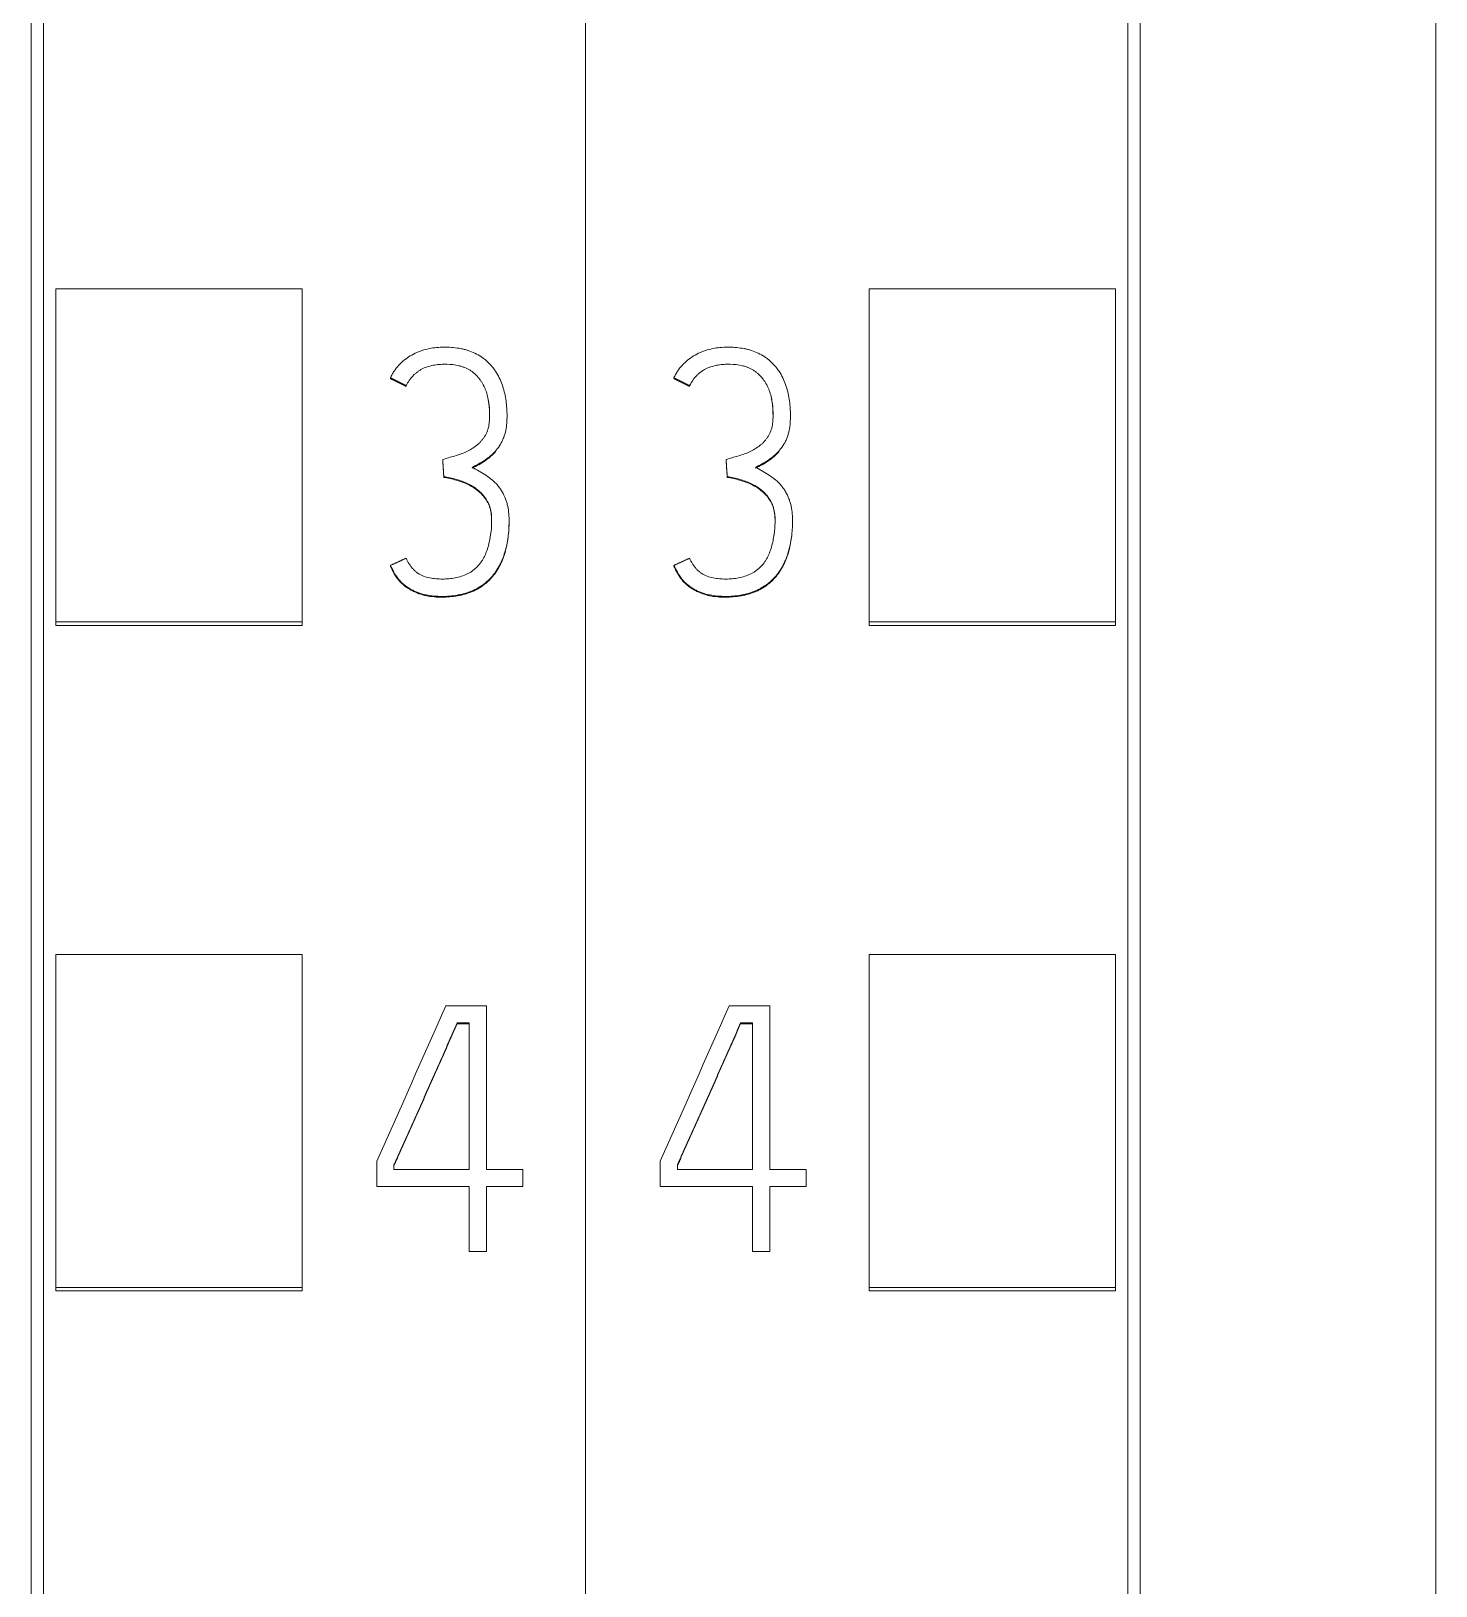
# Model space of a CAD drawing. Header units: millimetres. Extents: x 4137 to 6698, y 1400 to 3585.
# Drawn here: x 5211.35 to 5222.75, y 3330.13 to 3342.75 of the extents above; entities that cross this region are included whole.
import ezdxf

# ---------------------------------------------------------------- set-up
doc = ezdxf.new("R2010")
doc.units = ezdxf.units.MM
doc.layers.add('000-PI-Oprema', color=30, linetype='Continuous', lineweight=5)

msp = doc.modelspace()

# ---------------------------------------------------------------- linework, layer by layer
at = {"layer": '000-PI-Oprema', "color": 0, "linetype": 'ByBlock', "lineweight": 0}
for p, q in [((5215.848, 3360.459), (5215.848, 3247.041)), ((5215.848, 3360.459), (5215.848, 3247.041)), ((5211.448, 3249.363), (5211.448, 3358.178)), ((5220.248, 3358.178), (5220.248, 3249.363)), ((5211.548, 3337.956), (5211.548, 3340.659)), ((5211.548, 3340.659), (5213.548, 3340.659)), ((5213.548, 3337.956), (5213.548, 3340.659)), ((5218.148, 3337.956), (5218.148, 3340.659)), ((5220.148, 3340.659), (5218.148, 3340.659)), ((5220.148, 3337.956), (5220.148, 3340.659)), ((5214.264, 3339.936), (5214.264, 3339.929)), ((5216.564, 3339.936), (5216.564, 3339.929)), ((5214.392, 3339.872), (5214.392, 3339.866)), ((5216.692, 3339.872), (5216.692, 3339.866)), ((5215.21, 3339.618), (5215.21, 3339.624)), ((5217.51, 3339.618), (5217.51, 3339.624)), ((5214.688, 3339.273), (5214.688, 3339.266)), ((5216.988, 3339.273), (5216.988, 3339.266)), ((5214.697, 3339.135), (5214.697, 3339.128)), ((5216.997, 3339.135), (5216.997, 3339.128)), ((5215.227, 3338.768), (5215.227, 3338.774)), ((5217.527, 3338.768), (5217.527, 3338.774)), ((5214.264, 3338.414), (5214.264, 3338.407)), ((5216.564, 3338.414), (5216.564, 3338.407)), ((5211.548, 3337.927), (5211.548, 3337.956)), ((5211.548, 3337.956), (5213.548, 3337.956)), ((5211.548, 3337.927), (5213.548, 3337.927)), ((5213.548, 3337.927), (5213.548, 3337.956)), ((5218.148, 3337.927), (5218.148, 3337.956)), ((5220.148, 3337.956), (5218.148, 3337.956)), ((5220.148, 3337.927), (5218.148, 3337.927)), ((5220.148, 3337.927), (5220.148, 3337.956)), ((5211.548, 3332.555), (5211.548, 3335.257)), ((5211.548, 3335.257), (5213.548, 3335.257)), ((5213.548, 3332.555), (5213.548, 3335.257)), ((5218.148, 3332.555), (5218.148, 3335.257)), ((5220.148, 3335.257), (5218.148, 3335.257)), ((5220.148, 3332.555), (5220.148, 3335.257)), ((5214.713, 3334.839), (5215.043, 3334.839)), ((5215.043, 3334.839), (5215.043, 3333.513)), ((5217.013, 3334.839), (5217.343, 3334.839)), ((5217.343, 3334.839), (5217.343, 3333.513)), ((5214.805, 3334.701), (5214.805, 3334.695)), ((5214.902, 3334.701), (5214.805, 3334.701)), ((5214.805, 3334.695), (5214.902, 3334.695)), ((5214.902, 3333.513), (5214.902, 3334.701)), ((5217.105, 3334.701), (5217.105, 3334.695)), ((5217.202, 3334.701), (5217.105, 3334.701)), ((5217.105, 3334.695), (5217.202, 3334.695)), ((5217.202, 3333.513), (5217.202, 3334.701)), ((5214.153, 3333.375), (5214.153, 3333.579)), ((5214.292, 3333.549), (5214.292, 3333.513)), ((5214.292, 3333.513), (5214.902, 3333.513)), ((5215.043, 3333.513), (5215.337, 3333.513)), ((5215.337, 3333.513), (5215.337, 3333.375)), ((5216.453, 3333.375), (5216.453, 3333.579)), ((5216.592, 3333.549), (5216.592, 3333.513)), ((5216.592, 3333.513), (5217.202, 3333.513)), ((5217.343, 3333.513), (5217.637, 3333.513)), ((5217.637, 3333.513), (5217.637, 3333.375)), ((5214.902, 3333.375), (5214.153, 3333.375)), ((5214.902, 3332.847), (5214.902, 3333.375)), ((5215.043, 3333.375), (5215.043, 3332.847)), ((5215.337, 3333.375), (5215.043, 3333.375)), ((5217.202, 3333.375), (5216.453, 3333.375)), ((5217.202, 3332.847), (5217.202, 3333.375)), ((5217.343, 3333.375), (5217.343, 3332.847)), ((5217.637, 3333.375), (5217.343, 3333.375)), ((5215.043, 3332.847), (5214.902, 3332.847)), ((5217.343, 3332.847), (5217.202, 3332.847)), ((5211.548, 3332.527), (5211.548, 3332.555)), ((5211.548, 3332.555), (5213.548, 3332.555)), ((5211.548, 3332.527), (5213.548, 3332.527)), ((5213.548, 3332.527), (5213.548, 3332.555)), ((5218.148, 3332.527), (5218.148, 3332.555)), ((5220.148, 3332.555), (5218.148, 3332.555)), ((5220.148, 3332.527), (5218.148, 3332.527)), ((5220.148, 3332.527), (5220.148, 3332.555))]:
    msp.add_line(p, q, dxfattribs=at)
at = {"layer": '000-PI-Oprema', "color": 18, "linetype": 'ByBlock', "lineweight": 0, "true_color": 0x000000}
for centre, major_axis, ratio, start_param, end_param in [((5199.789, 3236.424), (452.614, 1023.309), 0.023466, 1.484858, 1.486095), ((5202.994, 3242.471), (438.421, 990.891), 0.022739, 1.487509, 1.488786)]:
    msp.add_ellipse(centre, major_axis=major_axis, ratio=ratio, start_param=start_param, end_param=end_param, dxfattribs=at)
at = {"layer": '000-PI-Oprema', "color": 0, "linetype": 'ByBlock', "lineweight": 0}
for points, knots in [([(5211.348, 3249.078), (5211.348, 3252.418), (5211.348, 3260.383), (5211.348, 3273.023), (5211.348, 3288.509), (5211.348, 3302.803), (5211.348, 3317.013), (5211.348, 3331.58), (5211.348, 3345.75), (5211.348, 3355.32), (5211.348, 3358.364)], [0, 0, 0, 0, 0.091483, 0.21812, 0.346206, 0.515858, 0.610111, 0.736264, 0.916066, 1, 1, 1, 1]), ([(5220.348, 3358.364), (5220.348, 3355.32), (5220.348, 3345.75), (5220.348, 3331.58), (5220.348, 3317.013), (5220.348, 3302.803), (5220.348, 3288.509), (5220.348, 3273.023), (5220.348, 3260.383), (5220.348, 3252.418), (5220.348, 3249.078)], [0, 0, 0, 0, 0.083934, 0.263736, 0.389889, 0.484142, 0.653794, 0.78188, 0.908517, 1, 1, 1, 1]), ([(5222.748, 3355.298), (5222.748, 3353.275), (5222.748, 3344.726), (5222.748, 3331.58), (5222.748, 3317.013), (5222.748, 3302.803), (5222.748, 3288.509), (5222.748, 3273.023), (5222.748, 3260.265), (5222.748, 3251.383), (5222.748, 3247.126), (5222.748, 3246.328)], [0, 0, 0, 0, 0.055935, 0.236292, 0.362833, 0.457376, 0.627551, 0.756032, 0.883059, 0.978086, 1, 1, 1, 1]), ([(5214.927, 3339.209), (5214.945, 3339.218), (5214.963, 3339.228), (5214.997, 3339.247), (5215.014, 3339.257), (5215.039, 3339.274), (5215.047, 3339.28), (5215.063, 3339.292), (5215.071, 3339.298), (5215.086, 3339.311), (5215.093, 3339.318), (5215.107, 3339.332), (5215.114, 3339.34), (5215.134, 3339.363), (5215.146, 3339.379), (5215.161, 3339.405), (5215.166, 3339.414), (5215.175, 3339.432), (5215.179, 3339.441), (5215.19, 3339.47), (5215.196, 3339.489), (5215.204, 3339.528), (5215.207, 3339.548), (5215.209, 3339.589), (5215.21, 3339.609), (5215.21, 3339.649), (5215.209, 3339.669), (5215.205, 3339.728), (5215.2, 3339.768), (5215.187, 3339.827), (5215.181, 3339.847), (5215.169, 3339.885), (5215.155, 3339.923), (5215.136, 3339.958), (5215.115, 3339.993), (5215.103, 3340.009), (5215.078, 3340.04), (5215.057, 3340.062), (5215.034, 3340.082), (5215.018, 3340.094), (5215.01, 3340.1), (5214.968, 3340.128), (5214.931, 3340.145), (5214.883, 3340.161), (5214.873, 3340.164), (5214.853, 3340.169), (5214.824, 3340.175), (5214.774, 3340.182), (5214.734, 3340.184), (5214.693, 3340.184), (5214.673, 3340.184), (5214.613, 3340.18), (5214.573, 3340.173), (5214.525, 3340.159), (5214.515, 3340.156), (5214.496, 3340.149), (5214.487, 3340.145), (5214.459, 3340.133), (5214.423, 3340.114), (5214.39, 3340.091), (5214.366, 3340.072), (5214.359, 3340.065), (5214.344, 3340.051), (5214.337, 3340.044), (5214.317, 3340.021), (5214.304, 3340.006), (5214.288, 3339.981), (5214.282, 3339.972), (5214.273, 3339.954), (5214.268, 3339.945), (5214.264, 3339.936)], [0, 0, 0, 0, 0.03125, 0.03125, 0.0625, 0.0625, 0.078125, 0.078125, 0.09375, 0.09375, 0.109375, 0.109375, 0.125, 0.125, 0.15625, 0.15625, 0.171875, 0.171875, 0.1875, 0.1875, 0.21875, 0.21875, 0.25, 0.25, 0.28125, 0.28125, 0.3125, 0.3125, 0.375, 0.375, 0.40625, 0.40625, 0.4375, 0.46875, 0.46875, 0.5, 0.5, 0.53125, 0.546875, 0.546875, 0.5625, 0.5625, 0.625, 0.625, 0.640625, 0.640625, 0.65625, 0.6875, 0.71875, 0.71875, 0.75, 0.75, 0.8125, 0.8125, 0.828125, 0.828125, 0.84375, 0.84375, 0.875, 0.90625, 0.90625, 0.921875, 0.921875, 0.9375, 0.9375, 0.96875, 0.96875, 0.984375, 0.984375, 1, 1, 1, 1]), ([(5217.227, 3339.209), (5217.245, 3339.218), (5217.263, 3339.228), (5217.297, 3339.247), (5217.314, 3339.257), (5217.339, 3339.274), (5217.347, 3339.28), (5217.363, 3339.292), (5217.371, 3339.298), (5217.386, 3339.311), (5217.393, 3339.318), (5217.407, 3339.332), (5217.414, 3339.34), (5217.434, 3339.363), (5217.446, 3339.379), (5217.461, 3339.405), (5217.466, 3339.414), (5217.475, 3339.432), (5217.479, 3339.441), (5217.49, 3339.47), (5217.496, 3339.489), (5217.504, 3339.528), (5217.507, 3339.548), (5217.509, 3339.589), (5217.51, 3339.609), (5217.51, 3339.649), (5217.509, 3339.669), (5217.505, 3339.728), (5217.5, 3339.768), (5217.487, 3339.827), (5217.481, 3339.847), (5217.469, 3339.885), (5217.455, 3339.923), (5217.436, 3339.958), (5217.415, 3339.993), (5217.403, 3340.009), (5217.378, 3340.04), (5217.357, 3340.062), (5217.334, 3340.082), (5217.318, 3340.094), (5217.31, 3340.1), (5217.268, 3340.128), (5217.231, 3340.145), (5217.183, 3340.161), (5217.173, 3340.164), (5217.153, 3340.169), (5217.124, 3340.175), (5217.074, 3340.182), (5217.034, 3340.184), (5216.993, 3340.184), (5216.973, 3340.184), (5216.913, 3340.18), (5216.873, 3340.173), (5216.825, 3340.159), (5216.815, 3340.156), (5216.796, 3340.149), (5216.787, 3340.145), (5216.759, 3340.133), (5216.723, 3340.114), (5216.69, 3340.091), (5216.666, 3340.072), (5216.659, 3340.065), (5216.644, 3340.051), (5216.637, 3340.044), (5216.617, 3340.021), (5216.604, 3340.006), (5216.588, 3339.981), (5216.582, 3339.972), (5216.573, 3339.954), (5216.568, 3339.945), (5216.564, 3339.936)], [0, 0, 0, 0, 0.03125, 0.03125, 0.0625, 0.0625, 0.078125, 0.078125, 0.09375, 0.09375, 0.109375, 0.109375, 0.125, 0.125, 0.15625, 0.15625, 0.171875, 0.171875, 0.1875, 0.1875, 0.21875, 0.21875, 0.25, 0.25, 0.28125, 0.28125, 0.3125, 0.3125, 0.375, 0.375, 0.40625, 0.40625, 0.4375, 0.46875, 0.46875, 0.5, 0.5, 0.53125, 0.546875, 0.546875, 0.5625, 0.5625, 0.625, 0.625, 0.640625, 0.640625, 0.65625, 0.6875, 0.71875, 0.71875, 0.75, 0.75, 0.8125, 0.8125, 0.828125, 0.828125, 0.84375, 0.84375, 0.875, 0.90625, 0.90625, 0.921875, 0.921875, 0.9375, 0.9375, 0.96875, 0.96875, 0.984375, 0.984375, 1, 1, 1, 1]), ([(5214.392, 3339.872), (5214.399, 3339.887), (5214.407, 3339.901), (5214.426, 3339.928), (5214.436, 3339.941), (5214.453, 3339.959), (5214.459, 3339.964), (5214.472, 3339.975), (5214.478, 3339.98), (5214.492, 3339.99), (5214.498, 3339.995), (5214.513, 3340.003), (5214.52, 3340.007), (5214.542, 3340.018), (5214.558, 3340.023), (5214.59, 3340.033), (5214.606, 3340.037), (5214.638, 3340.042), (5214.655, 3340.044), (5214.688, 3340.046), (5214.705, 3340.046), (5214.754, 3340.045), (5214.787, 3340.042), (5214.828, 3340.032), (5214.836, 3340.03), (5214.851, 3340.025), (5214.859, 3340.022), (5214.882, 3340.013), (5214.897, 3340.006), (5214.918, 3339.992), (5214.925, 3339.987), (5214.938, 3339.977), (5214.944, 3339.972), (5214.963, 3339.955), (5214.974, 3339.943), (5214.989, 3339.923), (5214.994, 3339.916), (5215.003, 3339.903), (5215.016, 3339.882), (5215.027, 3339.859), (5215.04, 3339.829), (5215.045, 3339.813), (5215.054, 3339.781), (5215.057, 3339.765), (5215.065, 3339.717), (5215.068, 3339.684), (5215.069, 3339.634), (5215.069, 3339.618), (5215.067, 3339.585), (5215.066, 3339.569), (5215.062, 3339.544), (5215.06, 3339.536), (5215.056, 3339.52), (5215.053, 3339.512), (5215.045, 3339.489), (5215.037, 3339.474), (5215.024, 3339.453), (5215.019, 3339.446), (5215.009, 3339.433), (5215.004, 3339.427), (5214.993, 3339.414), (5214.987, 3339.408), (5214.975, 3339.397), (5214.969, 3339.392), (5214.949, 3339.376), (5214.936, 3339.367), (5214.907, 3339.35), (5214.893, 3339.342), (5214.863, 3339.328), (5214.847, 3339.322), (5214.816, 3339.311), (5214.8, 3339.306), (5214.752, 3339.292), (5214.72, 3339.282), (5214.688, 3339.273)], [0, 0, 0, 0, 0.03125, 0.03125, 0.0625, 0.0625, 0.078125, 0.078125, 0.09375, 0.09375, 0.109375, 0.109375, 0.125, 0.125, 0.15625, 0.15625, 0.1875, 0.1875, 0.21875, 0.21875, 0.25, 0.25, 0.3125, 0.3125, 0.328125, 0.328125, 0.34375, 0.34375, 0.375, 0.375, 0.390625, 0.390625, 0.40625, 0.40625, 0.4375, 0.4375, 0.453125, 0.453125, 0.46875, 0.5, 0.5, 0.53125, 0.53125, 0.5625, 0.5625, 0.625, 0.625, 0.65625, 0.65625, 0.6875, 0.6875, 0.703125, 0.703125, 0.71875, 0.71875, 0.75, 0.75, 0.765625, 0.765625, 0.78125, 0.78125, 0.796875, 0.796875, 0.8125, 0.8125, 0.84375, 0.84375, 0.875, 0.875, 0.90625, 0.90625, 0.9375, 0.9375, 1, 1, 1, 1]), ([(5216.692, 3339.872), (5216.699, 3339.887), (5216.707, 3339.901), (5216.726, 3339.928), (5216.736, 3339.941), (5216.753, 3339.959), (5216.759, 3339.964), (5216.772, 3339.975), (5216.778, 3339.98), (5216.792, 3339.99), (5216.798, 3339.995), (5216.813, 3340.003), (5216.82, 3340.007), (5216.842, 3340.018), (5216.858, 3340.023), (5216.89, 3340.033), (5216.906, 3340.037), (5216.938, 3340.042), (5216.955, 3340.044), (5216.988, 3340.046), (5217.005, 3340.046), (5217.054, 3340.045), (5217.087, 3340.042), (5217.128, 3340.032), (5217.136, 3340.03), (5217.151, 3340.025), (5217.159, 3340.022), (5217.182, 3340.013), (5217.197, 3340.006), (5217.218, 3339.992), (5217.225, 3339.987), (5217.238, 3339.977), (5217.244, 3339.972), (5217.263, 3339.955), (5217.274, 3339.943), (5217.289, 3339.923), (5217.294, 3339.916), (5217.303, 3339.903), (5217.316, 3339.882), (5217.327, 3339.859), (5217.34, 3339.829), (5217.345, 3339.813), (5217.354, 3339.781), (5217.357, 3339.765), (5217.365, 3339.717), (5217.368, 3339.684), (5217.369, 3339.634), (5217.369, 3339.618), (5217.367, 3339.585), (5217.366, 3339.569), (5217.362, 3339.544), (5217.36, 3339.536), (5217.356, 3339.52), (5217.353, 3339.512), (5217.345, 3339.489), (5217.337, 3339.474), (5217.324, 3339.453), (5217.319, 3339.446), (5217.309, 3339.433), (5217.304, 3339.427), (5217.293, 3339.414), (5217.287, 3339.408), (5217.275, 3339.397), (5217.269, 3339.392), (5217.249, 3339.376), (5217.236, 3339.367), (5217.207, 3339.35), (5217.193, 3339.342), (5217.163, 3339.328), (5217.147, 3339.322), (5217.116, 3339.311), (5217.1, 3339.306), (5217.052, 3339.292), (5217.02, 3339.282), (5216.988, 3339.273)], [0, 0, 0, 0, 0.03125, 0.03125, 0.0625, 0.0625, 0.078125, 0.078125, 0.09375, 0.09375, 0.109375, 0.109375, 0.125, 0.125, 0.15625, 0.15625, 0.1875, 0.1875, 0.21875, 0.21875, 0.25, 0.25, 0.3125, 0.3125, 0.328125, 0.328125, 0.34375, 0.34375, 0.375, 0.375, 0.390625, 0.390625, 0.40625, 0.40625, 0.4375, 0.4375, 0.453125, 0.453125, 0.46875, 0.5, 0.5, 0.53125, 0.53125, 0.5625, 0.5625, 0.625, 0.625, 0.65625, 0.65625, 0.6875, 0.6875, 0.703125, 0.703125, 0.71875, 0.71875, 0.75, 0.75, 0.765625, 0.765625, 0.78125, 0.78125, 0.796875, 0.796875, 0.8125, 0.8125, 0.84375, 0.84375, 0.875, 0.875, 0.90625, 0.90625, 0.9375, 0.9375, 1, 1, 1, 1]), ([(5215.069, 3339.629), (5215.069, 3339.633), (5215.068, 3339.637), (5215.068, 3339.674), (5215.066, 3339.707), (5215.059, 3339.75), (5215.057, 3339.761), (5215.054, 3339.772)], [0, 0, 0, 0, 0.087818, 0.087818, 0.771228, 0.771228, 1, 1, 1, 1]), ([(5217.369, 3339.629), (5217.369, 3339.633), (5217.368, 3339.637), (5217.368, 3339.674), (5217.366, 3339.707), (5217.359, 3339.75), (5217.357, 3339.761), (5217.354, 3339.772)], [0, 0, 0, 0, 0.087818, 0.087818, 0.771228, 0.771228, 1, 1, 1, 1]), ([(5215.116, 3339.335), (5215.104, 3339.323), (5215.092, 3339.311), (5215.072, 3339.293), (5215.064, 3339.286), (5215.048, 3339.274), (5215.04, 3339.268), (5215.015, 3339.252), (5214.998, 3339.241), (5214.963, 3339.221), (5214.945, 3339.212), (5214.927, 3339.203)], [0, 0, 0, 0, 0.218648, 0.218648, 0.348874, 0.348874, 0.479099, 0.479099, 0.739549, 0.739549, 1, 1, 1, 1]), ([(5217.416, 3339.335), (5217.404, 3339.323), (5217.392, 3339.311), (5217.372, 3339.293), (5217.364, 3339.286), (5217.348, 3339.274), (5217.34, 3339.268), (5217.315, 3339.252), (5217.298, 3339.241), (5217.263, 3339.221), (5217.245, 3339.212), (5217.227, 3339.203)], [0, 0, 0, 0, 0.218648, 0.218648, 0.348874, 0.348874, 0.479099, 0.479099, 0.739549, 0.739549, 1, 1, 1, 1]), ([(5214.264, 3338.414), (5214.272, 3338.394), (5214.282, 3338.376), (5214.303, 3338.339), (5214.314, 3338.322), (5214.334, 3338.297), (5214.341, 3338.289), (5214.356, 3338.274), (5214.364, 3338.267), (5214.388, 3338.246), (5214.405, 3338.234), (5214.432, 3338.218), (5214.442, 3338.213), (5214.461, 3338.204), (5214.47, 3338.2), (5214.499, 3338.188), (5214.519, 3338.182), (5214.56, 3338.172), (5214.581, 3338.169), (5214.623, 3338.164), (5214.644, 3338.163), (5214.686, 3338.162), (5214.707, 3338.162), (5214.749, 3338.165), (5214.77, 3338.167), (5214.801, 3338.171), (5214.812, 3338.173), (5214.832, 3338.177), (5214.843, 3338.179), (5214.873, 3338.187), (5214.893, 3338.194), (5214.922, 3338.205), (5214.932, 3338.209), (5214.951, 3338.218), (5214.961, 3338.223), (5214.988, 3338.238), (5215.006, 3338.25), (5215.039, 3338.275), (5215.055, 3338.289), (5215.084, 3338.319), (5215.098, 3338.335), (5215.123, 3338.369), (5215.134, 3338.387), (5215.149, 3338.414), (5215.154, 3338.424), (5215.163, 3338.442), (5215.168, 3338.452), (5215.188, 3338.501), (5215.199, 3338.541), (5215.212, 3338.602), (5215.215, 3338.623), (5215.221, 3338.664), (5215.223, 3338.685), (5215.226, 3338.727), (5215.226, 3338.748), (5215.227, 3338.789), (5215.226, 3338.81), (5215.223, 3338.852), (5215.22, 3338.872), (5215.214, 3338.903), (5215.211, 3338.913), (5215.205, 3338.934), (5215.202, 3338.944), (5215.19, 3338.973), (5215.181, 3338.993), (5215.165, 3339.02), (5215.16, 3339.029), (5215.147, 3339.046), (5215.141, 3339.055), (5215.12, 3339.079), (5215.105, 3339.094), (5215.073, 3339.121), (5215.055, 3339.133), (5215.02, 3339.157), (5215.001, 3339.168), (5214.965, 3339.189), (5214.946, 3339.199), (5214.927, 3339.209)], [0, 0, 0, 0, 0.03125, 0.03125, 0.0625, 0.0625, 0.078125, 0.078125, 0.09375, 0.09375, 0.125, 0.125, 0.140625, 0.140625, 0.15625, 0.15625, 0.1875, 0.1875, 0.21875, 0.21875, 0.25, 0.25, 0.28125, 0.28125, 0.3125, 0.3125, 0.328125, 0.328125, 0.34375, 0.34375, 0.375, 0.375, 0.390625, 0.390625, 0.40625, 0.40625, 0.4375, 0.4375, 0.46875, 0.46875, 0.5, 0.5, 0.53125, 0.53125, 0.546875, 0.546875, 0.5625, 0.5625, 0.625, 0.625, 0.65625, 0.65625, 0.6875, 0.6875, 0.71875, 0.71875, 0.75, 0.75, 0.78125, 0.78125, 0.796875, 0.796875, 0.8125, 0.8125, 0.84375, 0.84375, 0.859375, 0.859375, 0.875, 0.875, 0.90625, 0.90625, 0.9375, 0.9375, 0.96875, 0.96875, 1, 1, 1, 1]), ([(5216.564, 3338.414), (5216.572, 3338.394), (5216.582, 3338.376), (5216.603, 3338.339), (5216.614, 3338.322), (5216.634, 3338.297), (5216.641, 3338.289), (5216.656, 3338.274), (5216.664, 3338.267), (5216.688, 3338.246), (5216.705, 3338.234), (5216.732, 3338.218), (5216.742, 3338.213), (5216.761, 3338.204), (5216.77, 3338.2), (5216.799, 3338.188), (5216.819, 3338.182), (5216.86, 3338.172), (5216.881, 3338.169), (5216.923, 3338.164), (5216.944, 3338.163), (5216.986, 3338.162), (5217.007, 3338.162), (5217.049, 3338.165), (5217.07, 3338.167), (5217.101, 3338.171), (5217.112, 3338.173), (5217.132, 3338.177), (5217.143, 3338.179), (5217.173, 3338.187), (5217.193, 3338.194), (5217.222, 3338.205), (5217.232, 3338.209), (5217.251, 3338.218), (5217.261, 3338.223), (5217.288, 3338.238), (5217.306, 3338.25), (5217.339, 3338.275), (5217.355, 3338.289), (5217.384, 3338.319), (5217.398, 3338.335), (5217.423, 3338.369), (5217.434, 3338.387), (5217.449, 3338.414), (5217.454, 3338.424), (5217.463, 3338.442), (5217.468, 3338.452), (5217.488, 3338.501), (5217.499, 3338.541), (5217.512, 3338.602), (5217.515, 3338.623), (5217.521, 3338.664), (5217.523, 3338.685), (5217.526, 3338.727), (5217.526, 3338.748), (5217.527, 3338.789), (5217.526, 3338.81), (5217.523, 3338.852), (5217.52, 3338.872), (5217.514, 3338.903), (5217.511, 3338.913), (5217.505, 3338.934), (5217.502, 3338.944), (5217.49, 3338.973), (5217.481, 3338.993), (5217.465, 3339.02), (5217.46, 3339.029), (5217.447, 3339.046), (5217.441, 3339.055), (5217.42, 3339.079), (5217.405, 3339.094), (5217.373, 3339.121), (5217.355, 3339.133), (5217.32, 3339.157), (5217.301, 3339.168), (5217.265, 3339.189), (5217.246, 3339.199), (5217.227, 3339.209)], [0, 0, 0, 0, 0.03125, 0.03125, 0.0625, 0.0625, 0.078125, 0.078125, 0.09375, 0.09375, 0.125, 0.125, 0.140625, 0.140625, 0.15625, 0.15625, 0.1875, 0.1875, 0.21875, 0.21875, 0.25, 0.25, 0.28125, 0.28125, 0.3125, 0.3125, 0.328125, 0.328125, 0.34375, 0.34375, 0.375, 0.375, 0.390625, 0.390625, 0.40625, 0.40625, 0.4375, 0.4375, 0.46875, 0.46875, 0.5, 0.5, 0.53125, 0.53125, 0.546875, 0.546875, 0.5625, 0.5625, 0.625, 0.625, 0.65625, 0.65625, 0.6875, 0.6875, 0.71875, 0.71875, 0.75, 0.75, 0.78125, 0.78125, 0.796875, 0.796875, 0.8125, 0.8125, 0.84375, 0.84375, 0.859375, 0.859375, 0.875, 0.875, 0.90625, 0.90625, 0.9375, 0.9375, 0.96875, 0.96875, 1, 1, 1, 1]), ([(5214.697, 3339.135), (5214.731, 3339.129), (5214.764, 3339.121), (5214.814, 3339.107), (5214.83, 3339.102), (5214.862, 3339.09), (5214.878, 3339.084), (5214.902, 3339.072), (5214.909, 3339.068), (5214.924, 3339.06), (5214.932, 3339.055), (5214.954, 3339.041), (5214.968, 3339.031), (5214.987, 3339.014), (5214.994, 3339.008), (5215.006, 3338.996), (5215.012, 3338.989), (5215.028, 3338.97), (5215.038, 3338.956), (5215.051, 3338.933), (5215.055, 3338.926), (5215.063, 3338.91), (5215.066, 3338.902), (5215.074, 3338.878), (5215.078, 3338.861), (5215.084, 3338.827), (5215.085, 3338.81), (5215.085, 3338.775), (5215.085, 3338.758), (5215.083, 3338.707), (5215.079, 3338.673), (5215.07, 3338.622), (5215.067, 3338.605), (5215.058, 3338.572), (5215.054, 3338.555), (5215.042, 3338.522), (5215.036, 3338.506), (5215.025, 3338.483), (5215.021, 3338.475), (5215.012, 3338.46), (5215.008, 3338.453), (5214.983, 3338.417), (5214.96, 3338.392), (5214.925, 3338.366), (5214.917, 3338.361), (5214.903, 3338.352), (5214.895, 3338.348), (5214.872, 3338.337), (5214.856, 3338.33), (5214.823, 3338.32), (5214.806, 3338.315), (5214.772, 3338.309), (5214.738, 3338.304), (5214.703, 3338.303), (5214.668, 3338.303), (5214.651, 3338.304), (5214.617, 3338.306), (5214.6, 3338.309), (5214.566, 3338.316), (5214.549, 3338.32), (5214.517, 3338.333), (5214.501, 3338.341), (5214.479, 3338.355), (5214.473, 3338.361), (5214.459, 3338.372), (5214.453, 3338.378), (5214.441, 3338.391), (5214.436, 3338.397), (5214.425, 3338.411), (5214.42, 3338.418), (5214.406, 3338.44), (5214.398, 3338.456), (5214.392, 3338.472)], [0, 0, 0, 0, 0.0625, 0.0625, 0.09375, 0.09375, 0.125, 0.125, 0.140625, 0.140625, 0.15625, 0.15625, 0.1875, 0.1875, 0.203125, 0.203125, 0.21875, 0.21875, 0.25, 0.25, 0.265625, 0.265625, 0.28125, 0.28125, 0.3125, 0.3125, 0.34375, 0.34375, 0.375, 0.375, 0.4375, 0.4375, 0.46875, 0.46875, 0.5, 0.5, 0.53125, 0.53125, 0.546875, 0.546875, 0.5625, 0.5625, 0.625, 0.625, 0.640625, 0.640625, 0.65625, 0.65625, 0.6875, 0.6875, 0.71875, 0.71875, 0.75, 0.78125, 0.78125, 0.8125, 0.8125, 0.84375, 0.84375, 0.875, 0.875, 0.90625, 0.90625, 0.921875, 0.921875, 0.9375, 0.9375, 0.953125, 0.953125, 0.96875, 0.96875, 1, 1, 1, 1]), ([(5215.085, 3338.771), (5215.085, 3338.776), (5215.085, 3338.781), (5215.085, 3338.795), (5215.084, 3338.804), (5215.083, 3338.821), (5215.082, 3338.829), (5215.078, 3338.855), (5215.074, 3338.872), (5215.066, 3338.896), (5215.062, 3338.904), (5215.055, 3338.92), (5215.051, 3338.927), (5215.038, 3338.95), (5215.028, 3338.964), (5215.006, 3338.99), (5214.994, 3339.003), (5214.967, 3339.025), (5214.954, 3339.035), (5214.924, 3339.054), (5214.909, 3339.062), (5214.878, 3339.077), (5214.862, 3339.084), (5214.83, 3339.096), (5214.814, 3339.101), (5214.764, 3339.115), (5214.731, 3339.123), (5214.697, 3339.128)], [0, 0, 0, 0, 0.026635, 0.026635, 0.070879, 0.070879, 0.115123, 0.115123, 0.20361, 0.20361, 0.247854, 0.247854, 0.292098, 0.292098, 0.380586, 0.380586, 0.469074, 0.469074, 0.557561, 0.557561, 0.646049, 0.646049, 0.734537, 0.734537, 0.823025, 0.823025, 1, 1, 1, 1]), ([(5216.997, 3339.135), (5217.031, 3339.129), (5217.064, 3339.121), (5217.114, 3339.107), (5217.13, 3339.102), (5217.162, 3339.09), (5217.178, 3339.084), (5217.202, 3339.072), (5217.209, 3339.068), (5217.224, 3339.06), (5217.232, 3339.055), (5217.254, 3339.041), (5217.268, 3339.031), (5217.287, 3339.014), (5217.294, 3339.008), (5217.306, 3338.996), (5217.312, 3338.989), (5217.328, 3338.97), (5217.338, 3338.956), (5217.351, 3338.933), (5217.355, 3338.926), (5217.363, 3338.91), (5217.366, 3338.902), (5217.374, 3338.878), (5217.378, 3338.861), (5217.384, 3338.827), (5217.385, 3338.81), (5217.385, 3338.775), (5217.385, 3338.758), (5217.383, 3338.707), (5217.379, 3338.673), (5217.37, 3338.622), (5217.367, 3338.605), (5217.358, 3338.572), (5217.354, 3338.555), (5217.342, 3338.522), (5217.336, 3338.506), (5217.325, 3338.483), (5217.321, 3338.475), (5217.312, 3338.46), (5217.308, 3338.453), (5217.283, 3338.417), (5217.26, 3338.392), (5217.225, 3338.366), (5217.217, 3338.361), (5217.203, 3338.352), (5217.195, 3338.348), (5217.172, 3338.337), (5217.156, 3338.33), (5217.123, 3338.32), (5217.106, 3338.315), (5217.072, 3338.309), (5217.038, 3338.304), (5217.003, 3338.303), (5216.968, 3338.303), (5216.951, 3338.304), (5216.917, 3338.306), (5216.9, 3338.309), (5216.866, 3338.316), (5216.849, 3338.32), (5216.817, 3338.333), (5216.801, 3338.341), (5216.779, 3338.355), (5216.773, 3338.361), (5216.759, 3338.372), (5216.753, 3338.378), (5216.741, 3338.391), (5216.736, 3338.397), (5216.725, 3338.411), (5216.72, 3338.418), (5216.706, 3338.44), (5216.698, 3338.456), (5216.692, 3338.472)], [0, 0, 0, 0, 0.0625, 0.0625, 0.09375, 0.09375, 0.125, 0.125, 0.140625, 0.140625, 0.15625, 0.15625, 0.1875, 0.1875, 0.203125, 0.203125, 0.21875, 0.21875, 0.25, 0.25, 0.265625, 0.265625, 0.28125, 0.28125, 0.3125, 0.3125, 0.34375, 0.34375, 0.375, 0.375, 0.4375, 0.4375, 0.46875, 0.46875, 0.5, 0.5, 0.53125, 0.53125, 0.546875, 0.546875, 0.5625, 0.5625, 0.625, 0.625, 0.640625, 0.640625, 0.65625, 0.65625, 0.6875, 0.6875, 0.71875, 0.71875, 0.75, 0.78125, 0.78125, 0.8125, 0.8125, 0.84375, 0.84375, 0.875, 0.875, 0.90625, 0.90625, 0.921875, 0.921875, 0.9375, 0.9375, 0.953125, 0.953125, 0.96875, 0.96875, 1, 1, 1, 1]), ([(5217.385, 3338.771), (5217.385, 3338.776), (5217.385, 3338.781), (5217.385, 3338.795), (5217.384, 3338.804), (5217.383, 3338.821), (5217.382, 3338.829), (5217.378, 3338.855), (5217.374, 3338.872), (5217.366, 3338.896), (5217.362, 3338.904), (5217.355, 3338.92), (5217.351, 3338.927), (5217.338, 3338.95), (5217.328, 3338.964), (5217.306, 3338.99), (5217.294, 3339.003), (5217.267, 3339.025), (5217.254, 3339.035), (5217.224, 3339.054), (5217.209, 3339.062), (5217.178, 3339.077), (5217.162, 3339.084), (5217.13, 3339.096), (5217.114, 3339.101), (5217.064, 3339.115), (5217.031, 3339.123), (5216.997, 3339.128)], [0, 0, 0, 0, 0.026635, 0.026635, 0.070879, 0.070879, 0.115123, 0.115123, 0.20361, 0.20361, 0.247854, 0.247854, 0.292098, 0.292098, 0.380586, 0.380586, 0.469074, 0.469074, 0.557561, 0.557561, 0.646049, 0.646049, 0.734537, 0.734537, 0.823025, 0.823025, 1, 1, 1, 1]), ([(5215.227, 3338.768), (5215.227, 3338.767), (5215.227, 3338.766), (5215.226, 3338.745), (5215.226, 3338.724), (5215.223, 3338.682), (5215.221, 3338.661), (5215.216, 3338.62), (5215.212, 3338.599), (5215.2, 3338.538), (5215.189, 3338.498), (5215.169, 3338.449), (5215.165, 3338.44), (5215.156, 3338.421), (5215.151, 3338.411), (5215.136, 3338.384), (5215.125, 3338.366), (5215.1, 3338.332), (5215.087, 3338.316), (5215.065, 3338.293), (5215.057, 3338.285), (5215.041, 3338.271), (5215.033, 3338.265), (5215.008, 3338.245), (5214.991, 3338.234), (5214.963, 3338.218), (5214.954, 3338.213), (5214.935, 3338.204), (5214.925, 3338.2), (5214.876, 3338.18), (5214.835, 3338.17), (5214.773, 3338.161), (5214.751, 3338.159), (5214.709, 3338.156), (5214.688, 3338.156), (5214.646, 3338.156), (5214.625, 3338.158), (5214.593, 3338.161), (5214.583, 3338.162), (5214.562, 3338.166), (5214.551, 3338.168), (5214.52, 3338.175), (5214.5, 3338.182), (5214.471, 3338.194), (5214.461, 3338.198), (5214.442, 3338.207), (5214.433, 3338.212), (5214.405, 3338.228), (5214.388, 3338.24), (5214.364, 3338.26), (5214.356, 3338.267), (5214.341, 3338.283), (5214.334, 3338.291), (5214.314, 3338.315), (5214.303, 3338.333), (5214.282, 3338.369), (5214.272, 3338.388), (5214.264, 3338.407)], [0, 0, 0, 0, 0.001389, 0.001389, 0.044807, 0.044807, 0.088225, 0.088225, 0.131643, 0.131643, 0.218479, 0.218479, 0.240188, 0.240188, 0.261896, 0.261896, 0.305314, 0.305314, 0.348732, 0.348732, 0.370441, 0.370441, 0.39215, 0.39215, 0.435568, 0.435568, 0.457277, 0.457277, 0.478986, 0.478986, 0.565821, 0.565821, 0.609239, 0.609239, 0.652657, 0.652657, 0.696075, 0.696075, 0.717784, 0.717784, 0.739493, 0.739493, 0.782911, 0.782911, 0.80462, 0.80462, 0.826329, 0.826329, 0.869746, 0.869746, 0.891455, 0.891455, 0.913164, 0.913164, 0.956582, 0.956582, 1, 1, 1, 1]), ([(5217.521, 3338.666), (5217.521, 3338.657), (5217.52, 3338.649), (5217.516, 3338.62), (5217.512, 3338.599), (5217.5, 3338.538), (5217.489, 3338.498), (5217.469, 3338.449), (5217.465, 3338.44), (5217.456, 3338.421), (5217.451, 3338.411), (5217.436, 3338.384), (5217.425, 3338.366), (5217.4, 3338.332), (5217.387, 3338.316), (5217.365, 3338.293), (5217.357, 3338.285), (5217.341, 3338.271), (5217.333, 3338.265), (5217.308, 3338.245), (5217.291, 3338.234), (5217.263, 3338.218), (5217.254, 3338.213), (5217.235, 3338.204), (5217.225, 3338.2), (5217.176, 3338.18), (5217.135, 3338.17), (5217.073, 3338.161), (5217.051, 3338.159), (5217.009, 3338.156), (5216.988, 3338.156), (5216.946, 3338.156), (5216.925, 3338.158), (5216.893, 3338.161), (5216.883, 3338.162), (5216.862, 3338.166), (5216.851, 3338.168), (5216.82, 3338.175), (5216.8, 3338.182), (5216.771, 3338.194), (5216.761, 3338.198), (5216.742, 3338.207), (5216.733, 3338.212), (5216.705, 3338.228), (5216.688, 3338.24), (5216.664, 3338.26), (5216.656, 3338.267), (5216.641, 3338.283), (5216.634, 3338.291), (5216.614, 3338.315), (5216.603, 3338.333), (5216.582, 3338.369), (5216.572, 3338.388), (5216.564, 3338.407)], [0, 0, 0, 0, 0.018898, 0.018898, 0.065617, 0.065617, 0.159055, 0.159055, 0.182415, 0.182415, 0.205774, 0.205774, 0.252494, 0.252494, 0.299213, 0.299213, 0.322572, 0.322572, 0.345932, 0.345932, 0.392651, 0.392651, 0.416011, 0.416011, 0.43937, 0.43937, 0.532809, 0.532809, 0.579528, 0.579528, 0.626247, 0.626247, 0.672966, 0.672966, 0.696326, 0.696326, 0.719685, 0.719685, 0.766404, 0.766404, 0.789764, 0.789764, 0.813123, 0.813123, 0.859843, 0.859843, 0.883202, 0.883202, 0.906562, 0.906562, 0.953281, 0.953281, 1, 1, 1, 1]), ([(5214.805, 3334.701), (5214.794, 3334.677), (5214.784, 3334.653), (5214.763, 3334.605), (5214.752, 3334.581), (5214.72, 3334.509), (5214.699, 3334.46), (5214.657, 3334.364), (5214.635, 3334.316), (5214.593, 3334.22), (5214.571, 3334.172), (5214.528, 3334.076), (5214.507, 3334.028), (5214.464, 3333.932), (5214.442, 3333.884), (5214.4, 3333.788), (5214.378, 3333.74), (5214.346, 3333.668), (5214.335, 3333.644), (5214.319, 3333.608), (5214.314, 3333.597), (5214.303, 3333.573), (5214.297, 3333.561), (5214.292, 3333.549)], [0, 0, 0, 0, 0.0625, 0.0625, 0.125, 0.125, 0.25, 0.25, 0.375, 0.375, 0.5, 0.5, 0.625, 0.625, 0.75, 0.75, 0.875, 0.875, 0.9375, 0.9375, 0.96875, 0.96875, 1, 1, 1, 1]), ([(5214.292, 3333.543), (5214.297, 3333.554), (5214.303, 3333.566), (5214.314, 3333.59), (5214.319, 3333.602), (5214.335, 3333.638), (5214.346, 3333.662), (5214.378, 3333.734), (5214.4, 3333.782), (5214.442, 3333.878), (5214.464, 3333.926), (5214.507, 3334.022), (5214.528, 3334.07), (5214.571, 3334.166), (5214.593, 3334.214), (5214.635, 3334.31), (5214.657, 3334.358), (5214.699, 3334.454), (5214.72, 3334.502), (5214.752, 3334.574), (5214.763, 3334.599), (5214.784, 3334.647), (5214.794, 3334.671), (5214.805, 3334.695)], [0, 0, 0, 0, 0.03125, 0.03125, 0.0625, 0.0625, 0.125, 0.125, 0.25, 0.25, 0.375, 0.375, 0.5, 0.5, 0.625, 0.625, 0.75, 0.75, 0.875, 0.875, 0.9375, 0.9375, 1, 1, 1, 1]), ([(5217.105, 3334.701), (5217.094, 3334.677), (5217.084, 3334.653), (5217.063, 3334.605), (5217.052, 3334.581), (5217.02, 3334.509), (5216.999, 3334.46), (5216.957, 3334.364), (5216.935, 3334.316), (5216.893, 3334.22), (5216.871, 3334.172), (5216.828, 3334.076), (5216.807, 3334.028), (5216.764, 3333.932), (5216.742, 3333.884), (5216.7, 3333.788), (5216.678, 3333.74), (5216.646, 3333.668), (5216.635, 3333.644), (5216.619, 3333.608), (5216.614, 3333.597), (5216.603, 3333.573), (5216.597, 3333.561), (5216.592, 3333.549)], [0, 0, 0, 0, 0.0625, 0.0625, 0.125, 0.125, 0.25, 0.25, 0.375, 0.375, 0.5, 0.5, 0.625, 0.625, 0.75, 0.75, 0.875, 0.875, 0.9375, 0.9375, 0.96875, 0.96875, 1, 1, 1, 1]), ([(5216.592, 3333.543), (5216.597, 3333.554), (5216.603, 3333.566), (5216.614, 3333.59), (5216.619, 3333.602), (5216.635, 3333.638), (5216.646, 3333.662), (5216.678, 3333.734), (5216.7, 3333.782), (5216.742, 3333.878), (5216.764, 3333.926), (5216.807, 3334.022), (5216.828, 3334.07), (5216.871, 3334.166), (5216.893, 3334.214), (5216.935, 3334.31), (5216.957, 3334.358), (5216.999, 3334.454), (5217.02, 3334.502), (5217.052, 3334.574), (5217.063, 3334.599), (5217.084, 3334.647), (5217.094, 3334.671), (5217.105, 3334.695)], [0, 0, 0, 0, 0.03125, 0.03125, 0.0625, 0.0625, 0.125, 0.125, 0.25, 0.25, 0.375, 0.375, 0.5, 0.5, 0.625, 0.625, 0.75, 0.75, 0.875, 0.875, 0.9375, 0.9375, 1, 1, 1, 1])]:
    msp.add_open_spline(points, degree=3, knots=knots, dxfattribs=at)
for points, weights in [([(5214.264, 3339.936), (5214.328, 3339.904), (5214.392, 3339.872)], [0.500000072369, 0.499999927631, 0.500000072369]), ([(5214.392, 3339.866), (5214.328, 3339.898), (5214.264, 3339.929)], [0.500000224137, 0.499999775863, 0.500000224137]), ([(5216.564, 3339.936), (5216.628, 3339.904), (5216.692, 3339.872)], [0.499999912253, 0.500000087747, 0.499999912253]), ([(5216.692, 3339.866), (5216.628, 3339.898), (5216.564, 3339.929)], [0.500000224201, 0.499999775799, 0.500000224201]), ([(5214.688, 3339.273), (5214.692, 3339.204), (5214.697, 3339.135)], [0.500000017226, 0.499999982774, 0.500000017226]), ([(5214.697, 3339.128), (5214.692, 3339.197), (5214.688, 3339.266)], [0.500000009236, 0.499999990764, 0.500000009236]), ([(5216.988, 3339.273), (5216.992, 3339.204), (5216.997, 3339.135)], [0.499999997003, 0.500000002997, 0.499999997003]), ([(5216.997, 3339.128), (5216.992, 3339.197), (5216.988, 3339.266)], [0.500000007963, 0.499999992037, 0.500000007963]), ([(5214.392, 3338.472), (5214.328, 3338.443), (5214.264, 3338.414)], [0.49999976836, 0.50000023164, 0.49999976836]), ([(5216.692, 3338.472), (5216.628, 3338.443), (5216.564, 3338.414)], [0.499999977862, 0.500000022138, 0.499999977862])]:
    msp.add_rational_spline(points, weights, degree=2, dxfattribs=at)

doc.saveas('drawing.dxf')
